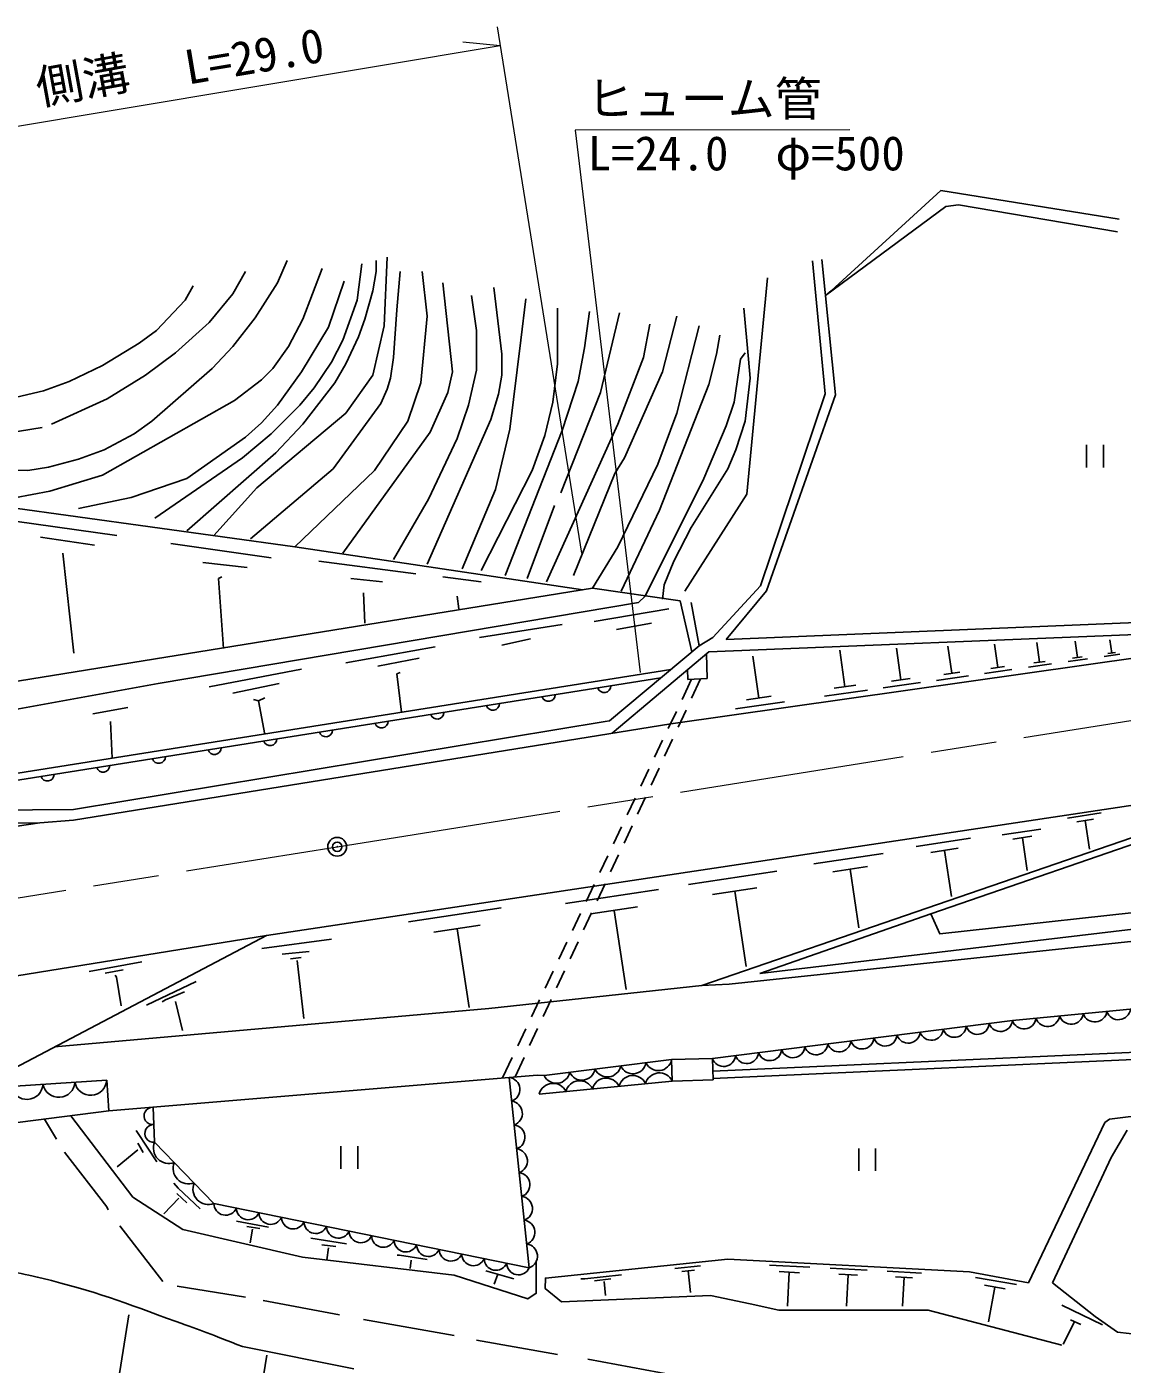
# Model space of a CAD drawing. Units: millimetres, scale not verified. Extents: x 40000 to 680000, y 20000 to 380000.
# Drawn here: x 346898 to 405192, y 263700 to 334913 of the extents above; entities that cross this region are included whole.
import ezdxf
from ezdxf.enums import TextEntityAlignment as Align

# ---------------------------------------------------------------- set-up
doc = ezdxf.new("R2010")
doc.units = ezdxf.units.MM
doc.header["$LTSCALE"] = 1000
doc.header["$PDMODE"] = 32
doc.header["$PDSIZE"] = 500
doc.linetypes.add('CHAIN', pattern=[18.5, 12, -1.5, 3.5, -1.5])
for name, color, linetype, lineweight in [('M-BGD', 7, 'Continuous', 25), ('M-BMK', 2, 'CHAIN', 13), ('M-BMK-SRVR', 3, 'Continuous', 25), ('M-STR-HTXT', 7, 'Continuous', 13)]:
    doc.layers.add(name, color=color, linetype=linetype, lineweight=lineweight)
doc.styles.add('ＭＳ ゴシック', font='')
doc.styles.get('ＭＳ ゴシック').set_extended_font_data('MS Gothic')

msp = doc.modelspace()

# ---------------------------------------------------------------- linework, layer by layer
at = {"layer": 'M-BGD'}
for p, q in [((405029, 324669), (395547, 326193)), ((395801, 325346), (389397, 320607)), ((396478, 325431), (395801, 325346)), ((404945, 323991), (396478, 325431)), ((366083, 322637), (365913, 318996)), ((360749, 322467), (360241, 321282)), ((362611, 322044), (361595, 319335)), ((364728, 322298), (364474, 320351)), ((365490, 322467), (365490, 321875)), ((358547, 321875), (357870, 320689)), ((360241, 321282), (359055, 319419)), ((363797, 321367), (362950, 318911)), ((365490, 321875), (365321, 320859)), ((366760, 321875), (366591, 319843)), ((367945, 321875), (368199, 319504)), ((369046, 321282), (369554, 316541)), ((386318, 321536), (385217, 310021)), ((355753, 321113), (355330, 320351)), ((357870, 320689), (356600, 319165)), ((365321, 320859), (364897, 319335)), ((370570, 320605), (370824, 318742)), ((371755, 321028), (372179, 317472)), ((355330, 320351), (353806, 318742)), ((364474, 320351), (363712, 318234)), ((366591, 319843), (366421, 317303)), ((373449, 320435), (373195, 318234)), ((375142, 319927), (375142, 316964)), ((376835, 319758), (376581, 317811)), ((385048, 319927), (385302, 317218)), ((356600, 319165), (354822, 317557)), ((359055, 319419), (357870, 317895)), ((361595, 319335), (360833, 317895)), ((364897, 319335), (364559, 318403)), ((368199, 319504), (367861, 315948)), ((378444, 319673), (377428, 315440)), ((380053, 319081), (379714, 317303)), ((381492, 319504), (380730, 316541)), ((353806, 318742), (352875, 318065)), ((362950, 318911), (361511, 316541)), ((364559, 318403), (363881, 316964)), ((365913, 318996), (365321, 316371)), ((370824, 318742), (370824, 316625)), ((382677, 318996), (381492, 314339)), ((383778, 318488), (383609, 317472)), ((352875, 318065), (350927, 316879)), ((357870, 317895), (356769, 316710)), ((360833, 317895), (359987, 316710)), ((363712, 318234), (363119, 317049)), ((373195, 318234), (372602, 313493)), ((376581, 317811), (376243, 316033)), ((354822, 317557), (353213, 316371)), ((363119, 317049), (362188, 315694)), ((363881, 316964), (363289, 315948)), ((366421, 317303), (366252, 316202)), ((372179, 317472), (372179, 316371)), ((375142, 316964), (374888, 314932)), ((379714, 317303), (378359, 313747)), ((383609, 317472), (383185, 315863)), ((384540, 314932), (384879, 317218)), ((384879, 317218), (385133, 317557)), ((385302, 317218), (385387, 316202)), ((350927, 316879), (349149, 316033)), ((353213, 316371), (351181, 315101)), ((356769, 316710), (353552, 313916)), ((359987, 316710), (359394, 316117)), ((361511, 316541), (360241, 314763)), ((365321, 316371), (363881, 314339)), ((366252, 316202), (366083, 315609)), ((369554, 316541), (369300, 315440)), ((370824, 316625), (370401, 314763)), ((372179, 316371), (372009, 315355)), ((380730, 316541), (378698, 311969)), ((385387, 316202), (385133, 313916)), ((347795, 315525), (346355, 315186)), ((349149, 316033), (347795, 315525)), ((359394, 316117), (357955, 315017)), ((362188, 315694), (361426, 314763)), ((363289, 315948), (361595, 313747)), ((366083, 315609), (365744, 314847)), ((367861, 315948), (367183, 313916)), ((376243, 316033), (375396, 313408)), ((383185, 315863), (380561, 309175)), ((351181, 315101), (348218, 313747)), ((357955, 315017), (350927, 311037)), ((360241, 314763), (359394, 313831)), ((361426, 314763), (359902, 313239)), ((365744, 314847), (363204, 311376)), ((369300, 315440), (368369, 313323)), ((370401, 314763), (369808, 312985)), ((372009, 315355), (371586, 314001)), ((374888, 314932), (374465, 313154)), ((377428, 315440), (375311, 310106)), ((384117, 313662), (384540, 314932)), ((363881, 314339), (359140, 310360)), ((381492, 314339), (380476, 311630)), ((344069, 312985), (347710, 313577)), ((353552, 313916), (352621, 313239)), ((359394, 313831), (358547, 313069)), ((361595, 313747), (360156, 312223)), ((367183, 313916), (365405, 311291)), ((371586, 314001), (368199, 306296)), ((372602, 313493), (371840, 310275)), ((375396, 313408), (372348, 305703)), ((378359, 313747), (374549, 305365)), ((382931, 310868), (384117, 313662)), ((385133, 313916), (384625, 312392)), ((352621, 313239), (351012, 312392)), ((358547, 313069), (355415, 310868)), ((359902, 313239), (358378, 311969)), ((368369, 313323), (363712, 306889)), ((369808, 312985), (368284, 309767)), ((374465, 313154), (373787, 311291)), ((403298, 312651), (403298, 311451)), ((404198, 311451), (404198, 312651)), ((351012, 312392), (349657, 311884)), ((358378, 311969), (353721, 308751)), ((360156, 312223), (355415, 308074)), ((378698, 311969), (378190, 311122)), ((384625, 312392), (384201, 311376)), ((346948, 311291), (343561, 311376)), ((348049, 311461), (346948, 311291)), ((349657, 311884), (348049, 311461)), ((363204, 311376), (358801, 307651)), ((365405, 311291), (361172, 307227)), ((373787, 311291), (371078, 305957)), ((380476, 311630), (378359, 307227)), ((384201, 311376), (382254, 308243)), ((350927, 311037), (348133, 310191)), ((355415, 310868), (352451, 309852)), ((378190, 311122), (375989, 305703)), ((379799, 304603), (382931, 310868)), ((348133, 310191), (345001, 309598)), ((352451, 309852), (349657, 309259)), ((359140, 310360), (356854, 307820)), ((371840, 310275), (370062, 306042)), ((385217, 310021), (381915, 304857)), ((345763, 309344), (361172, 307227)), ((368284, 309767), (366421, 306550)), ((374973, 309429), (373533, 305534)), ((380561, 309175), (378529, 304857)), ((346271, 308582), (351689, 307820)), ((347625, 307735), (350504, 307312)), ((382254, 308243), (381323, 306465)), ((354568, 307397), (359902, 306635)), ((361172, 307227), (376497, 304941)), ((378359, 307227), (377005, 305026)), ((348811, 306889), (349403, 301555)), ((356261, 306381), (358632, 306127)), ((362442, 306465), (367607, 305788)), ((381323, 306465), (380815, 305195)), ((357277, 305619), (357108, 305534)), ((357108, 305534), (357362, 301809)), ((364135, 305534), (365829, 305365)), ((369046, 305619), (371078, 305365)), ((377005, 305026), (342545, 299438)), ((381661, 304349), (377005, 305026)), ((380815, 305195), (380730, 304433)), ((353891, 299946), (379460, 304264)), ((364813, 304772), (364897, 303163)), ((369808, 304603), (369893, 303925)), ((379460, 304264), (379799, 304603)), ((382296, 301631), (381661, 304349)), ((382254, 304264), (382682, 301954)), ((381069, 303925), (377089, 303248)), ((375396, 303079), (370993, 302401)), ((380137, 303163), (378275, 302825)), ((409346, 302701), (383185, 301639)), ((409347, 303333), (384122, 302292)), ((373703, 302317), (372179, 301978)), ((398567, 300800), (398391, 302037)), ((400789, 301082), (400641, 302125)), ((402804, 301337), (402681, 302205)), ((404633, 301568), (404532, 302277)), ((368623, 301893), (363881, 301047)), ((367776, 301301), (365575, 300877)), ((378052, 297296), (383185, 301639)), ((383061, 301534), (383113, 300204)), ((385860, 299171), (385543, 301399)), ((390439, 299771), (390163, 301714)), ((393416, 300148), (393177, 301832)), ((396117, 300490), (395911, 301939)), ((403337, 301256), (402316, 301111)), ((403060, 301373), (402549, 301301)), ((405067, 301503), (404233, 301384)), ((404841, 301598), (404424, 301539)), ((339075, 294013), (381180, 300697)), ((361511, 300708), (356600, 299777)), ((366760, 300539), (366591, 300454)), ((382082, 300164), (382061, 300688)), ((396543, 300551), (395691, 300430)), ((399325, 300686), (397871, 300479)), ((398930, 300852), (398203, 300749)), ((401429, 300985), (400202, 300810)), ((401096, 301125), (400482, 301038)), ((339117, 293640), (380637, 300242)), ((344069, 298168), (353891, 299946)), ((360325, 299946), (357870, 299438)), ((366591, 300454), (366845, 298422)), ((381766, 299090), (382279, 300172)), ((383113, 300204), (382082, 300164)), ((382275, 299158), (382756, 300190)), ((391010, 299853), (389868, 299690)), ((394449, 299992), (392468, 299710)), ((393912, 300219), (392921, 300078)), ((397006, 300356), (395301, 300113)), ((358971, 299099), (359225, 299015)), ((359563, 299184), (359225, 299015)), ((386515, 299265), (385205, 299078)), ((391630, 299591), (389345, 299266)), ((352282, 298676), (350419, 298337)), ((359225, 299015), (359563, 297237)), ((381037, 297554), (381466, 298457)), ((381557, 297617), (381979, 298523)), ((387227, 298965), (384606, 298592)), ((351351, 297914), (351435, 295967)), ((380839, 296076), (381261, 296982)), ((380309, 296018), (380737, 296921)), ((379580, 294482), (380009, 295385)), ((380121, 294535), (380543, 295442)), ((406233, 293532), (359655, 286526)), ((378852, 292946), (379280, 293849)), ((379403, 292994), (379825, 293901)), ((402278, 292782), (404078, 293055)), ((402769, 292580), (403669, 292716)), ((322310, 292326), (347592, 292536)), ((347592, 292536), (322993, 288755)), ((378123, 291410), (378552, 292313)), ((378685, 291453), (379107, 292360)), ((398805, 291884), (400856, 292196)), ((403219, 292648), (403451, 291118)), ((394228, 291275), (397110, 291712)), ((399365, 291655), (400390, 291810)), ((399878, 291732), (400142, 289989)), ((377395, 289874), (377823, 290777)), ((377967, 289912), (378389, 290819)), ((388780, 290338), (392467, 290897)), ((395014, 290952), (396455, 291170)), ((395734, 291061), (396106, 288612)), ((382107, 289236), (386818, 289951)), ((389786, 289925), (391629, 290205)), ((390708, 290065), (391183, 286931)), ((376666, 288338), (377095, 289241)), ((377249, 288371), (377671, 289278)), ((375571, 288229), (380515, 288979)), ((383392, 288708), (385748, 289065)), ((384570, 288887), (385178, 284882)), ((367220, 287253), (372148, 288000)), ((375938, 286802), (376366, 287705)), ((376531, 286831), (376953, 287737)), ((376919, 287675), (379392, 288050)), ((378156, 287862), (378793, 283659)), ((368564, 286700), (371028, 287074)), ((385908, 284507), (395011, 287680)), ((359409, 285834), (363107, 286328)), ((369796, 286887), (370432, 282699)), ((360484, 285533), (361924, 285683)), ((375209, 285266), (375638, 286169)), ((375813, 285290), (376235, 286196)), ((350224, 284614), (353017, 285121)), ((360928, 285282), (361502, 285349)), ((361291, 285206), (361647, 282110)), ((351077, 284528), (352023, 284700)), ((374481, 283730), (374910, 284633)), ((375095, 283749), (375517, 284655)), ((353268, 282824), (355905, 284085)), ((354816, 283010), (355188, 281477)), ((373753, 282194), (374181, 283097)), ((374377, 282208), (374799, 283114)), ((373024, 280658), (373453, 281561)), ((373659, 280667), (374081, 281573)), ((372211, 278944), (372724, 280025)), ((372882, 279000), (373363, 280032)), ((381213, 279918), (383387, 279977)), ((381243, 278781), (381213, 279918)), ((383387, 279977), (383417, 278839)), ((351260, 277190), (374054, 279098)), ((381243, 278781), (374171, 278086)), ((383417, 278839), (381243, 278781)), ((409771, 277425), (404521, 276747)), ((348485, 275681), (347851, 276755)), ((404267, 276578), (400203, 268027)), ((404521, 276747), (404267, 276578)), ((405453, 276155), (404606, 274715)), ((352817, 275115), (351708, 274210)), ((363610, 275310), (363610, 274110)), ((364510, 274110), (364510, 275310)), ((391168, 275195), (391168, 273995)), ((392068, 273995), (392068, 275195)), ((404606, 274715), (401473, 268027)), ((354887, 272799), (355416, 272289)), ((354989, 272551), (354199, 271703)), ((358052, 271323), (359760, 271007)), ((351859, 271075), (354145, 268111)), ((358607, 271026), (359301, 270930)), ((358919, 270898), (358779, 270172)), ((362012, 270410), (363917, 270104)), ((362592, 270066), (363343, 269964)), ((362949, 269906), (362859, 269252)), ((367356, 269240), (367292, 268807)), ((397071, 268619), (384201, 269297)), ((371324, 268679), (372821, 268253)), ((371963, 268497), (371770, 267966)), ((381391, 268804), (382754, 268946)), ((381753, 268635), (382435, 268706)), ((382094, 268671), (382214, 267512)), ((386426, 268979), (388562, 268867)), ((386943, 268631), (388011, 268575)), ((387477, 268603), (387382, 266787)), ((389643, 268810), (391614, 268706)), ((390120, 268488), (391106, 268437)), ((392691, 268650), (394506, 268554)), ((400203, 268027), (397071, 268619)), ((354907, 267857), (358547, 267265)), ((377106, 268144), (377979, 268240)), ((377629, 268112), (377699, 267354)), ((390613, 268462), (390525, 266787)), ((393130, 268353), (394038, 268306)), ((393584, 268330), (393503, 266787)), ((397379, 268328), (399560, 267938)), ((397866, 267903), (398956, 267709)), ((398411, 267806), (398080, 265953)), ((401473, 268027), (403759, 266249)), ((359479, 267095), (363543, 266333)), ((385387, 266926), (386911, 266587)), ((386911, 266587), (394869, 266587)), ((394869, 266587), (401981, 264725)), ((401981, 266841), (404140, 265793)), ((351611, 261866), (352324, 266331)), ((364813, 266079), (369639, 265233)), ((402055, 264767), (402648, 265952)), ((402440, 266073), (402997, 265825)), ((403759, 266249), (404945, 265402)), ((370824, 264979), (375142, 264217)), ((404945, 265402), (412395, 264555)), ((358378, 264640), (364305, 263455)), ((359067, 260378), (359673, 264177)), ((376751, 263963), (381323, 263116))]:
    msp.add_line(p, q, dxfattribs=at)
for points in [[(389397, 320607), (389698, 320852), (395547, 326193)], [(382682, 301954), (383408, 302398), (385945, 305146), (389378, 315363), (388718, 322457)], [(389206, 322514), (389929, 315312), (386263, 304879), (384122, 302292)], [(425428, 304400), (409401, 301816), (381164, 297799)], [(377670, 297923), (377907, 297955), (382682, 301954)], [(320955, 293003), (349389, 293241), (377670, 297923)], [(347592, 292536), (349394, 292661), (381164, 297799)], [(455324, 296158), (445421, 297807), (428690, 295905), (424208, 292231), (408730, 288071), (395479, 286620), (395011, 287680), (408075, 292185), (414016, 293290), (428123, 295440)], [(428690, 295905), (418031, 294320), (413600, 293589), (407959, 292508), (394799, 287987), (382819, 283868), (384268, 283935)], [(384268, 283935), (417167, 287432), (424165, 289528), (429260, 292818), (431570, 296232)], [(430719, 296135), (428658, 293111), (423597, 289901), (417133, 288210), (385908, 284507)], [(383387, 279977), (399346, 281999), (414440, 283458), (424276, 285651), (431024, 288298)], [(276416, 273081), (359655, 286526), (344200, 278404)], [(351603, 284414), (351670, 284309), (351918, 282780)], [(382819, 283868), (371495, 282635), (348380, 280600)], [(354099, 282996), (354285, 283111), (355289, 283526)], [(383415, 278914), (408549, 280043), (412667, 280886), (413387, 278899), (413738, 279084), (412922, 281326), (408740, 280448), (383405, 279305)], [(374054, 279098), (374429, 279075), (381213, 279918)], [(344200, 278404), (344372, 278390), (351153, 278824)], [(344854, 276373), (351260, 277190), (351153, 278824)], [(353616, 277387), (353704, 275531), (356857, 272263), (373640, 268838), (372571, 278974)], [(374003, 269213), (374013, 267484), (373554, 267178), (369636, 268449), (361563, 269406), (355199, 270882), (352548, 272602), (349235, 276932)], [(352715, 276140), (352791, 276045), (353823, 274478)], [(351222, 271926), (351151, 272084), (348915, 274993)], [(352804, 275465), (352868, 275382), (353084, 274968)], [(354728, 273347), (354957, 273073), (356129, 271971)], [(366617, 269507), (366731, 269507), (368203, 269284)], [(384201, 269297), (374497, 268291), (374488, 267727), (375357, 267020), (383281, 267357), (385387, 266926)], [(376387, 268249), (376597, 268249), (378555, 268469)]]:
    msp.add_lwpolyline(points, dxfattribs=at)
for centre, radius, start, end in [((377625, 299818), 354, 197.83138, 0.23655), ((374662, 299347), 354, 197.83138, 0.23655), ((368737, 298404), 354, 197.83138, 0.23655), ((371699, 298875), 354, 197.83138, 0.23655), ((365774, 297933), 354, 197.83138, 0.23655), ((359848, 296991), 354, 197.83138, 0.23655), ((362811, 297462), 354, 197.83138, 0.23655), ((356886, 296520), 354, 197.83138, 0.23655), ((350960, 295578), 354, 197.83138, 0.23655), ((353923, 296049), 354, 197.83138, 0.23655), ((347997, 295107), 354, 197.83138, 0.23655), ((399960, 282208), 649, 198.81231, 352.23104), ((401218, 282329), 649, 198.81231, 352.23104), ((402476, 282451), 649, 198.81231, 352.23104), ((403734, 282573), 649, 198.81231, 352.23104), ((404992, 282694), 649, 198.81231, 352.23104), ((393805, 281430), 633, 199.33448, 355.10451), ((395032, 281586), 633, 199.33448, 355.10451), ((396260, 281741), 633, 199.33448, 355.10451), ((397488, 281897), 633, 199.33448, 355.10451), ((398715, 282053), 633, 199.33448, 355.10451), ((387667, 280653), 633, 199.33448, 355.10451), ((388894, 280808), 633, 199.33448, 355.10451), ((390122, 280964), 633, 199.33448, 355.10451), ((391349, 281119), 633, 199.33448, 355.10451), ((392577, 281275), 633, 199.33448, 355.10451), ((380507, 280050), 717, 204.72235, 349.45646), ((383984, 280186), 633, 199.33448, 355.10451), ((385211, 280342), 633, 199.33448, 355.10451), ((386439, 280497), 633, 199.33448, 355.10451), ((375081, 279375), 717, 204.72235, 349.45646), ((376437, 279543), 717, 204.72235, 349.45646), ((377794, 279712), 717, 204.72235, 349.45646), ((379151, 279881), 717, 204.72235, 349.45646), ((380561, 278458), 755, 25.35181, 165.87501), ((346908, 278658), 856, 190.77056, 356.55383), ((348603, 278767), 856, 190.77056, 356.55383), ((350298, 278875), 856, 190.77056, 356.55383), ((372483, 278324), 656, 289.75869, 82.27395), ((374903, 277902), 755, 25.35181, 165.87501), ((376318, 278041), 755, 25.35181, 165.87501), ((377732, 278180), 755, 25.35181, 165.87501), ((379147, 278319), 755, 25.35181, 165.87501), ((353604, 276921), 466, 88.50204, 276.91477), ((372617, 277057), 656, 289.75869, 82.27395), ((353647, 275993), 466, 88.50204, 276.91477), ((372750, 275790), 656, 289.75869, 82.27395), ((354461, 275210), 823, 157.07489, 290.87905), ((372884, 274523), 656, 289.75869, 82.27395), ((355512, 274121), 823, 157.07489, 290.87905), ((373017, 273256), 656, 289.75869, 82.27395), ((356563, 273032), 823, 157.07489, 290.87905), ((357481, 272262), 624, 179.94427, 336.98457), ((373151, 271989), 656, 289.75869, 82.27395), ((358680, 272018), 624, 179.94427, 336.98457), ((359878, 271773), 624, 179.94427, 336.98457), ((361077, 271528), 624, 179.94427, 336.98457), ((373284, 270722), 656, 289.75869, 82.27395), ((362276, 271284), 624, 179.94427, 336.98457), ((363475, 271039), 624, 179.94427, 336.98457), ((364674, 270794), 624, 179.94427, 336.98457), ((365872, 270550), 624, 179.94427, 336.98457), ((367071, 270305), 624, 179.94427, 336.98457), ((368270, 270060), 624, 179.94427, 336.98457), ((373418, 269455), 656, 289.75869, 82.27395), ((369469, 269816), 624, 179.94427, 336.98457), ((370668, 269571), 624, 179.94427, 336.98457), ((371866, 269326), 624, 179.94427, 336.98457), ((373065, 269082), 624, 179.94427, 336.98457)]:
    msp.add_arc(centre, radius, start, end, dxfattribs=at)
msp.add_open_spline([(331660, 263957), (333279, 265350), (333763, 265838), (335295, 266776), (336182, 267319), (336673, 267648), (337632, 268052), (338880, 268578), (339642, 268758), (340985, 268940), (342283, 269117), (343037, 269044), (344339, 268897), (345662, 268748), (346398, 268592), (347693, 268281), (350545, 267596), (352083, 266977), (354841, 265977), (356230, 265474), (356691, 265309), (358378, 264640)], degree=3, knots=[0, 0, 0, 0, 1, 1, 1, 2, 2, 2, 3, 3, 3, 4, 4, 4, 5, 5, 5, 6, 6, 6, 7, 7, 7, 7], dxfattribs=at)
at = {"layer": 'M-BMK'}
for p, q in [((363418, 291253), (419110, 300126)), ((264057, 275336), (363418, 291253))]:
    msp.add_line(p, q, dxfattribs=at)
at = {"layer": 'M-BMK-SRVR'}
msp.add_circle((363418, 291253), 500, dxfattribs=at)
msp.add_point((363418, 291253), dxfattribs=at)
at = {"layer": 'M-STR-HTXT'}
for p, q in [((371925, 334913), (376412, 306889)), ((372094, 333897), (370103, 334089)), ((372094, 333897), (342529, 328949)), ((390699, 329426), (376073, 329410)), ((376073, 329410), (379545, 300539))]:
    msp.add_line(p, q, dxfattribs=at)

# ---------------------------------------------------------------- texts
at = {"layer": 'M-STR-HTXT', "style": 'ＭＳ ゴシック'}
for s, rotation, p in [('L=29.0', 9.566, (355557, 331288)), ('側溝', 10.298, (347671, 330196))]:
    msp.add_text(s, height=1833, rotation=rotation, dxfattribs=at).set_placement(p, align=Align.BOTTOM_LEFT)
for s, p in [('ヒューム管', (376698, 329617)), ('L=24.0\u3000φ=500', (376755, 326714))]:
    msp.add_text(s, height=1833, dxfattribs=at).set_placement(p, align=Align.BOTTOM_LEFT)

doc.saveas('drawing.dxf')
